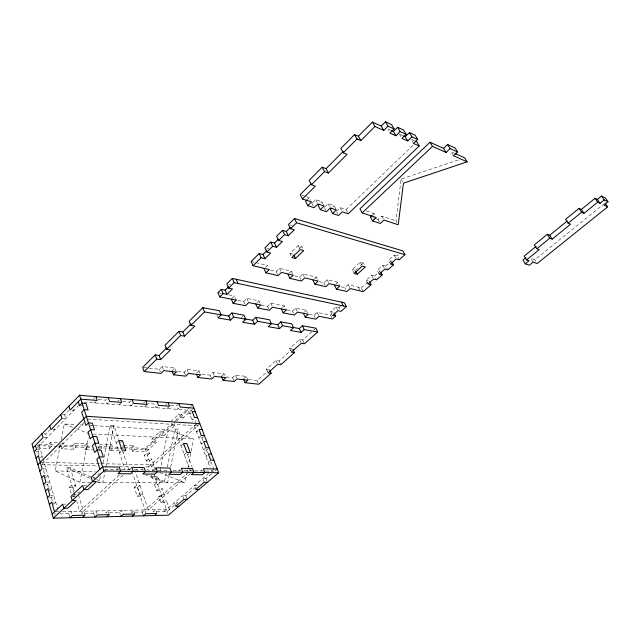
<?xml version="1.0" encoding="UTF-8"?>
<svg xmlns="http://www.w3.org/2000/svg" width="640" height="640" viewBox="0 0 640 640"><rect width="100%" height="100%" fill="white"/><g stroke="black" fill="none" stroke-linecap="round" stroke-linejoin="round"><path stroke-width="0.48" stroke-dasharray="3.2 2.4" d="M396.888 222.392L396.008 220.808L401.096 179.08L459.064 159.736M90.76 482.304L79.848 482.248L55.24 470.968L60.528 443.576M61.28 439.664L64.304 424.016L76.168 424.688M79.848 482.248L88.472 437.736M100.328 476.552L99.2 482.352L97.384 481.536M102.96 463.008L110.28 425.28L113.968 425.496L118.656 439.44M113.968 425.496L102.928 482.376L96.56 479.536M160.176 470.616L168.136 429.896L93.968 425.696M166.248 472.944L164.336 482.704L145.888 475.024M167.392 467.088L174.84 429.016L178.104 429.208L182.904 442.152M169.152 474.936L167.632 482.72L149.176 475.064M170.68 467.152L178.104 429.208M97.704 482.344L184.992 482.816L186.712 474.048M186.904 473.072L193.592 438.984L168.136 429.896M43.872 433.888L45.784 433.976L49.68 430M62.688 414.64L64.608 414.76L68.648 410.632M37.496 447.376L78.72 405.48M36.144 451.816L38.056 451.872L40.352 449.552L37.48 449.456M57.272 442.592L50.656 442.328L48.376 444.632L49.488 448.392L36.92 447.96M93.496 399.136L94.736 397.88M49.488 448.392L51.784 446.096L50.656 442.328M96.008 401.712L94.752 402.968L94.248 401.432M40.488 457.696L42.216 455.96L38.384 455.848M98.232 399.52L105.808 400.128L107.672 398.272M306.84 200.12L309.36 197.608L310.68 200.208M42.36 464.144L84.144 422.56M61.792 448.816L64.08 446.544L62.944 442.816L60.656 445.096L61.792 448.816L73.824 449.24L76.12 446.984L74.976 443.296L86.752 443.768L87.912 447.424L85.616 449.648L84.456 446L86.752 443.768M108.328 402.68L107.08 403.92L105.808 400.128M312.552 202.792L315.688 199.68L321.928 201.72L324.128 205.992M74.976 443.296L72.688 445.552L73.824 449.24M117.848 401.104L119.088 399.872M320.68 202.952L321.928 201.72M121.632 402.4L119.128 404.848L118.488 402.976M45.552 477.752L47.896 475.456L44.04 475.408M324.952 206.784L328.08 203.728L334.152 205.712L336.352 209.936M143.632 367.512L159.416 369.32L162.28 366.52L174.824 367.992L176.368 372.04M231.944 298.512L234.528 295.984L236.336 300.152M265.36 267.368L267.384 265.4L268.528 267.888M122.752 401.496L129.624 402.048L132.112 399.632M332.904 206.928L334.152 205.712M45.528 484.328L47.456 484.336L49.816 482.048L46.92 482.032M132.792 403.944L130.92 405.76L129.624 402.048M291.112 255.92L289.928 253.44L298.184 245.456L301.768 246.424L303.776 250.544M336.392 211.272L340.136 207.664L346.032 209.592L348.232 213.776M171.96 370.752L174.824 367.992M237.968 300.448L243.696 301.568L246.92 298.456L259 300.864L260.088 303.312M299.016 249.072L301.768 246.424M270.552 270.224L276.152 271.536L279.512 268.304L291.328 271.128L293.256 275.192M49.376 490.968L51.752 488.68L47.88 488.68M99.432 450.128L98.272 446.52L100.56 444.32L111.808 444.768L112.992 448.344L110.688 450.512L109.52 446.952L111.808 444.768M143.424 403.16L144.664 401.968M346.032 209.592L413.832 144.544M100.584 449.024L101.728 447.928L100.56 444.32M144.728 406.824L147.224 404.44M49.376 497.656L51.312 497.64L53.696 495.368L50.792 495.384M177.616 371.4L184.208 372.152L187.064 369.432L199.016 370.84L199.952 373.208M241.48 317.56L243.368 315.768M257.064 302.704L259 300.864M289.32 273.04L291.328 271.128M69.4 487.36L71.768 485.112L75.472 485.12L73.104 487.36L69.4 487.36L71.368 493.896M118.784 440.552L116.2 443L118.048 443.08M53.264 504.368L55.664 502.104L51.776 502.144M157.216 406.52L155.968 407.696L154.656 404.072L148.104 403.544M120.552 442.544L121.84 441.328M196.88 372.856L199.016 370.84M261.216 304.992L267.568 306.232L270.768 303.216L284.512 305.952L286.344 309.928M294.712 275.896L299.512 277.024L302.84 273.888L316.28 277.104L318.216 281.064M165.648 404.952L166.888 403.792M372.832 214.64L374.056 213.488L374.928 215.104M73.4 495.576L74.592 494.456L76.448 494.448M120.68 451.304L119.376 452.52L123.088 452.648L124.392 451.432M166.976 408.544L169.464 406.216M77.784 493.656L79.976 491.608M98.04 474.728L99.496 473.368M132.528 451.272L134.824 449.144L133.624 445.648L131.336 447.776L132.528 451.272L146.264 451.752L156.272 442.592L155.04 439.12L151.904 438.976L153.136 442.448L156.272 442.592M170.544 405.352L176.416 405.824L178.888 403.52M201.76 374.168L210.144 375.128L212.992 372.48L224.344 373.808L225.92 377.672M282.6 307.736L284.512 305.952M376.408 218.904L378.128 219.472L381.792 216.072L396.008 220.808M314.296 278.952L316.28 277.104M178.984 408.224L177.744 409.376L176.416 405.824M60.008 513.88L68.848 513.68L71.264 511.448L72.472 515.504M116.672 469.52L118 468.296M151.904 438.976L159.712 431.784L162.84 431.952L164.096 435.432L175.136 425.328L174.488 423.584M170.72 421.64L178.784 414.208L181.904 414.432L183.216 417.936L192.472 409.464M221.504 376.424L224.344 373.808M286.904 310.016L292.48 311.104L295.664 308.176L306.536 310.344L307.64 312.68M319.328 281.68L323.88 282.752L327.176 279.712L337.808 282.256L339.744 286.128M124.464 447.512L145.056 448.296L172.376 423.192M175.312 420.496L189.712 407.264M190.424 406.608L192.552 404.648M145.416 449.536L175.68 421.768M176.416 421.088L188.296 410.192L192.568 421.44M119.24 475.032L79.68 511.272L76.856 501.936M155.656 469.912L151.84 459.016L149.528 461.112L146.384 461.032L144.36 455.208L146.664 453.104L149.8 453.208L148.552 449.648L125.984 448.824M190.92 412.68L189.672 413.816L192.8 414.048M122.968 475.08L83.416 511.2L77.744 492.576M129.2 469.736L131.84 467.32M149.8 453.208L147.504 455.304L144.36 455.208M226.128 376.952L232.6 377.696L235.432 375.112L246.28 376.392L247.864 380.168M304.64 312.08L306.536 310.344M335.832 284.048L337.808 282.256M354.176 273.416L352.184 269.528L360.248 262.192L363.352 263.032L364.16 264.576M356.04 269.672L357.504 268.344M360.424 265.688L363.352 263.032M146.384 461.032L148.696 458.928L151.84 459.016M193.176 418.6L191.92 419.736L195.048 419.952L196.024 422.496M85.008 515.2L83.784 511.192L81.36 513.4L93.608 513.128L96.032 510.936L97.264 514.904M141.44 469.944L142.76 468.752M244.16 378.296L246.28 376.392M309.168 314.368L314 315.312L317.16 312.464L330.592 315.144L331.696 317.424M341.128 286.8L344.904 287.688L348.184 284.736L361.296 287.88L363.232 291.656M148.416 466.888L196.704 423.432M199.84 423.64L151.56 466.952L145.424 466.832M267.336 371.408L266.368 369.16L276 360.56L279.112 360.992L292.008 349.512M290.64 350.656L289.616 348.392L299.608 339.464L302.704 339.976L312.984 330.824M331.88 313.92L330.768 311.632L336.072 306.896L339.128 307.544L340.248 309.824M153.4 470.152L156.04 467.8M197.736 430.568L196.472 431.696L198.04 431.784M368.024 284.04L366.056 280.24L371.592 275.296L374.568 276.064L376.552 279.856M379.176 274.128L377.168 270.32L382.792 265.296L385.744 266.104L387.368 269.144M390.512 264.048L388.464 260.232L394.176 255.128L397.12 255.984L399.184 259.792M134.296 487.408L136.672 485.288L139.96 485.296L137.592 487.408L134.296 487.408L137.256 496.208L140.552 496.184L142.936 494.08L139.64 494.096L137.256 496.208M183.568 443.416L181 445.712L184.272 445.848M248.36 379.496L257.2 380.512L268.048 370.848M313.72 330.168L315.92 328.208M330.592 315.144L331.888 313.992M339.128 307.544L340.464 306.352M361.296 287.88L369.04 280.984L366.056 280.24M374.568 276.064L380.136 271.104L377.168 270.32M385.744 266.104L391.408 261.064L388.464 260.232M397.12 255.984L398.552 254.696M151.344 475.336L152.52 478.728L154.872 476.64L158.024 476.68L160.112 482.64L157.752 484.712L154.592 484.696L156.68 490.712L159.84 490.704L162.216 488.64L164.328 494.68L161.944 496.736L158.784 496.76L160.896 502.856L164.064 502.808L166.464 500.76L169.496 509.424L62.424 511.632M201.312 435.488L198.768 437.736L201.904 437.896L203.176 436.776M158.024 476.68L155.68 478.752L152.52 478.728M186.248 452.96L184.304 454.672L187.584 454.784L188.88 453.64M109.256 514.616L108.008 510.696L105.584 512.856L119.624 512.536L122.04 510.408L123.304 514.28M154.592 484.696L156.952 482.624L160.112 482.64M202.36 442.696L201.08 443.816L203.432 443.928M178.784 470.592L180.096 469.448M156.68 490.712L159.056 488.64L162.216 488.64M205.976 447.696L203.408 449.944L206.552 450.064L207.84 448.944M158.784 496.76L161.168 494.696L164.328 494.68M207.04 454.984L205.752 456.104L208.112 456.176M134.736 514L133.464 510.168L131.048 512.28L142.232 512.032L144.648 509.936L145.928 513.728M189.92 470.784L191.232 469.648M188.744 472.096L144.976 509.936L132.672 473.44M190.52 473.448L148.288 509.864L134.408 468.936L138.104 470.472M160.896 502.856L163.288 500.8L166.464 500.76M210.712 460.072L208.112 462.304L211.256 462.392L213.96 469.448M200.816 470.976L202.128 469.848M163.912 511.544L208.592 473.608M213.44 469.496L211.472 471.16L210.464 468.504M184.024 499.344L182.68 495.608L185.848 495.584L197.472 485.744L194.312 485.736L195.688 489.488M204.24 482.264L202.832 478.496L205.992 478.528L211.992 473.448M214.992 470.904L217.248 469M533.128 262.176L530.76 258.384L534.784 259.768L603.44 204.328M54.112 514.016L56.072 513.968M55.544 511.776L58.488 511.712L57.952 509.968M63.672 504.152L65.624 504.12M72.912 496.4L74.864 496.384M72.208 496.696L74.064 496.68M83.624 485.456L86.552 485.464M93.184 477.424L95.136 477.448M55.24 470.968L95.072 471.576M43.104 468.864L45.992 468.912L43.656 471.216L44.472 474.016M74.312 493.528L66.504 467.704L70.184 467.776L92.008 477.504M104.864 469.312L120.528 469.584M121.496 469.6L131.08 469.768M134.848 469.832L145.424 470.016M146.424 470.032L157.136 470.216M158.064 470.232L167.4 470.4M173.088 470.496L180.64 470.624M184.352 470.688L193.88 470.856M194.872 470.872L204.688 471.04M205.664 471.056L213.84 471.2M41.92 464.728L97.736 465.864M119.512 466.304L130.632 466.528M40.256 462.328L100.064 463.664M100.912 463.68L153.888 464.872M85.616 449.648L92.52 449.888M110.688 450.512L120.8 450.864M37.296 445.56L57.456 446.304M58.408 446.336L91.856 447.568M97.784 447.784L124.016 448.744L122.824 445.216M38.744 444.264L54.992 444.88M58.768 445.024L91.36 446.264M98.272 446.52L119.616 447.328M120.536 447.368L123.48 447.48M123.808 445.256L133.624 445.648M44.048 437.672L46.92 437.8L45.784 433.976M93.2 434.056L193.592 438.984M52.824 429.752L54.744 429.848L54.28 428.312M164.096 435.432L160.96 435.272L159.712 431.784M80.128 424.912L84.08 425.136M90.016 425.472L92.984 425.64M87.656 419.064L197.32 425.896M61.968 418.376L65.8 418.608L64.608 414.76M175.136 425.328L172.008 425.136L171.36 423.392M71.992 410.232L73.912 410.368L73.424 408.824M183.216 417.936L180.096 417.72L178.784 414.208M80.552 405.768L83.432 405.976M84.088 402.144L191.416 410.432M266.368 369.16L269.488 369.56M289.616 348.392L291.944 348.752M217.936 292.672L221.816 293.448M228.664 294.816L234.528 295.984M330.768 311.632L333.064 312.104M228.696 284.32L230.632 284.728M251.128 261.512L254.952 262.424M255.912 262.656L267.384 265.4M266.824 248.32L268.72 248.808M289.928 253.44L293.52 254.368M352.184 269.528L355.304 270.336M290.36 225.04L292.24 225.584M372.96 217.776L375.544 218.624M302.072 195.224L305.72 196.416M306.632 196.72L309.36 197.608M366.536 210.984L374.056 213.488M64.304 424.016L72.608 427.296M76.304 428.76L89.224 433.864M159.8 472.552L184.992 482.816M390.816 130.296L387.368 128.768L388.624 130.928M400.208 134.456L402.72 135.568M414.28 140.688L411.016 139.248L413.536 143.48M92.92 477.912L95.648 479.128M66.504 467.704L90.12 478.288M454.656 153.352L451.016 151.712L453.504 155.752M534.784 259.768L535.728 261.28M399.368 134.088L400.88 136.656M401.096 179.08L402.504 181.536M381.792 216.072L383.544 219.28M378.128 219.472L379.44 221.872M394.176 255.128L396.248 258.952M382.792 265.296L384.816 269.112M340.136 207.664L341.896 211.024M371.592 275.296L373.576 279.104M336.832 212.112L337.704 213.792M360.248 262.192L362.264 266.08M328.08 203.728L330.288 207.976M324.328 207.4L326.08 210.792M315.688 199.68L317.448 203.12M358.304 287.16L360.24 290.952M311.92 203.408L313.232 205.992M348.184 284.736L350.12 288.568M344.904 287.688L345.68 289.224M327.176 279.712L329.112 283.632M336.072 306.896L337.576 309.952M323.88 282.752L325.032 285.096M298.184 245.456L299.792 248.768M302.84 273.888L304.776 277.904M317.16 312.464L318.632 315.544M299.512 277.024L300.664 279.432M314 315.312L315.096 317.624M279.512 268.304L281.432 272.408M295.664 308.176L297.128 311.32M276.152 271.536L278.064 275.64M292.48 311.104L293.576 313.464M302.704 339.976L304.448 343.752M299.608 339.464L301.352 343.248M270.768 303.216L272.6 307.24M267.568 306.232L268.656 308.648M279.112 360.992L280.776 364.736M276 360.56L277.656 364.312M246.92 298.456L248.376 301.752M243.696 301.568L244.776 304.04M257.2 380.512L258.144 382.744M216.984 315.456L217.672 317.12M235.432 375.112L237.016 378.936M232.6 377.696L234.176 381.512M212.992 372.48L214.56 376.376M210.144 375.128L211.704 379.024M187.064 369.432L188.616 373.432M184.208 372.152L185.752 376.152M196.352 423.344L198.304 428.456M201.904 437.896L202.896 440.496M206.552 450.064L207.56 452.696M194.192 425.696L210.128 467.616M205.992 478.528L206.84 480.784M162.28 366.52L163.512 369.792M159.416 369.32L160.328 371.768M187.584 454.784L192.216 467.28M174.84 429.016L188.928 467.208M189.256 468.104L190.248 470.792M185.848 495.584L187.2 499.304M175.76 506.32L174.448 502.6L177.616 502.552L167.088 511.472L153.184 511.784L155.6 509.712L156.888 513.464M145.056 448.296L152.8 470.704M153.904 473.68L167.728 513.32M137.592 487.408L140.552 496.184M122.512 450.92L128.832 469.728M142.232 512.032L143.496 515.816M110.28 425.28L125.096 469.664M119.624 512.536L120.872 516.408M93.608 513.128L94.832 517.088M70.184 467.776L76.608 488.848M73.104 487.36L74.512 492.016M74.592 494.456L75.16 496.328M68.848 513.68L70.048 517.736M39.208 445.632L42.76 457.8M43.024 458.728L57.696 509.088M38.056 451.872L39.648 457.36M47.456 484.336L49.104 490.016M51.312 497.64L53.016 503.528"/><path stroke-width="0.96" d="M79.552 395.264L32 444.008L53.328 518.176L168.376 515.168L218.696 472.768L192.552 404.648L79.552 395.264L103.944 470.96L53.328 518.176M33.096 447.824L43.088 437.632L41.96 433.8M34.224 451.752L36.52 449.424L35.384 445.488M331.656 208.136L330.408 209.352L332.592 213.568L338.584 215.472L342.336 211.872L348.232 213.776L419.232 145.984L413.536 143.48L417.728 139.464L411.96 136.88L407.752 140.944L401.888 138.368L406.104 134.272L400.16 131.616L395.936 135.752L389.888 133.096L394.136 128.92L388.008 126.184L383.752 130.4L374.912 126.52L360.848 140.576L358.392 136.192L354.552 134.584L340.824 148.44L343.224 152.84L347.08 154.352L328.424 173.008L326.112 168.632L322.224 167.208L309.152 180.408L311.4 184.792L315.304 186.128L302.44 198.992L300.248 194.632L311.032 183.792M36.072 458.176L38.384 455.848L42.144 468.848L39.808 471.16M326.112 168.632L343.304 151.352M358.392 136.192L372.384 122.128L381.224 126.048L383.752 130.4M311.4 184.792L324.536 171.6L328.424 173.008M343.224 152.84L357.016 138.984L360.848 140.576M37.936 464.64L86.336 416.296L199.84 423.64M306.84 200.12L305.584 201.376L307.76 205.696L314.104 207.704L317.888 203.976L324.128 205.992L320.352 209.688L318.168 205.416L319.424 204.184M381.224 126.048L385.464 121.824L391.584 124.584L394.136 128.92M166.816 347.816L159.096 355.456L155.176 354.96L142.64 367.4L144.152 371.544L160.936 373.4L163.816 370.608L176.368 372.04L173.496 374.792L172.272 371.56M191.048 323.864L182.856 331.968L178.952 331.368L165.016 345.192L166.608 349.368L170.52 349.896L160.656 359.608L156.736 359.12L144.152 371.544M220.112 314.48L228.728 316.008L231.872 312.968L243.992 315.168L245.76 319.232L233.632 317.08L230.472 320.112L218.024 317.952L221.192 314.872L219.44 310.712L202.8 307.696L189.2 321.192L190.88 325.392L194.784 326.024L184.504 336.144L180.592 335.56L166.608 349.368M303.368 313.232L305.192 317.12L315.832 319.16L319 316.312L332.432 318.936L335.68 316.056L332.624 315.448L337.944 310.712L341 311.344L346.36 306.592L344.464 302.784L232.288 278.424L226.76 283.912L228.592 288.16L232.472 288.952L226.976 294.368L225.16 290.144L221.28 289.352L217.936 292.672L219.728 296.912L236.336 300.152L233.088 303.312L231.296 299.144M334.52 285.248L336.44 289.12L346.832 291.52L350.12 288.568L363.232 291.656L371.008 284.768L368.024 284.04L373.576 279.104L376.552 279.856L382.136 274.904L379.176 274.128L384.816 269.112L387.776 269.904L393.456 264.864L390.512 264.048L396.248 258.952L399.184 259.792L404.96 254.664L402.872 250.856L294.504 218.52L288.48 224.496L290.544 228.736L294.304 229.816L288.32 235.696L286.28 231.472L282.512 230.408L276.592 236.272L278.608 240.504L282.384 241.52L276.504 247.296L274.52 243.08L270.736 242.08L264.928 247.832L266.896 252.056L270.688 253.016L264.912 258.688L262.968 254.48L259.176 253.536L251.128 261.512L253.032 265.728L269.296 269.552L265.92 272.832L264.016 268.688M307.76 205.696L311.56 201.936L302.44 198.992M225.16 290.144L228.584 286.76M190.88 325.392L204.536 311.912L221.192 314.872M219.728 296.912L223.088 293.592L226.976 294.368M228.592 288.16L234.144 282.672L346.36 306.592M262.968 254.48L266.8 250.696M274.52 243.08L278.416 239.232M286.28 231.472L290.248 227.544M253.032 265.728L261.12 257.752L264.912 258.688M266.896 252.056L272.728 246.312L276.504 247.296M278.608 240.504L284.544 234.648L288.32 235.696M290.544 228.736L296.592 222.768L404.96 254.664M391.68 130.68L393.408 131.448L397.624 127.304L403.56 129.984L406.104 134.272M41.696 477.72L44.04 475.408L45.952 482.024L43.592 484.32M403.56 135.944L405.24 136.688L409.416 132.624L415.192 135.224L417.728 139.464M45.504 490.976L47.88 488.68L49.816 495.392L47.432 497.672M332.592 213.568L336.352 209.936L330.288 207.976L326.512 211.648L320.352 209.688M295.496 258.488L303.776 250.544L300.192 249.592L291.904 257.568L295.496 258.488L293.92 255.192M372.56 220.968L380.312 223.48L383.984 220.08L398.2 224.76L403.44 183.168L467.152 161.848L453.504 155.752L457.584 151.984L450.16 148.616L446.064 152.44L443.568 148.36L430 142.256L359.96 208.792L362.16 212.896L376.248 217.536L372.56 220.968L370.384 216.936L372.216 215.216M49.376 504.424L51.776 502.144L54.56 511.792M245.76 319.232L242.608 322.216L254.44 324.272L257.584 321.328L271.392 323.776L269.616 319.816L255.816 317.312L252.68 320.264L244.496 318.808M255.784 303.928L257.592 308.008L260.816 304.944L248.736 302.576L245.496 305.688L233.088 303.312M287.984 274.32L289.896 278.368L293.256 275.192L281.432 272.408L278.064 275.64L265.92 272.832M362.16 212.896L432.496 146.384L446.064 152.44M196.472 374.312L197.72 377.472L200.576 374.792L188.616 373.432L185.752 376.152L173.496 374.792M52.144 514.056L62.696 504.16L63.912 508.296L67.816 508.232L76.112 500.52L72.208 500.568L70.96 496.416L82.648 485.456L83.936 489.624L87.84 489.624L96.456 481.616L92.544 481.592L91.232 477.408L102.592 466.752L119.32 467.08L120.688 471.224L118.04 473.656L130.576 473.824L133.224 471.416L131.84 467.32L144.08 467.56L145.472 471.616L142.824 473.992L154.792 474.152L157.44 471.8L156.04 467.8L170.032 468.072L171.448 472.024L168.808 474.344L180.2 474.496L182.84 472.2L181.416 468.296L192.544 468.512L193.976 472.376L191.344 474.648L202.248 474.792L204.872 472.552L203.44 468.728L217.248 469M443.568 148.36L447.648 144.544L455.072 147.936L457.584 151.984M271.392 323.776L268.256 326.672L279.472 328.624L282.592 325.76L293.528 327.704L291.744 323.824L280.808 321.84L277.704 324.704L270.232 323.376M281.32 308.928L283.144 312.896L286.344 309.928L272.6 307.24L269.376 310.264L257.592 308.008M312.968 280.184L314.888 284.144L318.216 281.064L304.776 277.904L301.424 281.032L289.896 278.368M70.048 517.736L72.472 515.504L85.008 515.2L82.576 517.408M221.504 376.424L223.072 380.28L225.92 377.672L214.56 376.376L211.704 379.024L197.72 377.472M293.528 327.704L290.416 330.52L301.104 332.376L304.2 329.6L317.712 331.992L315.92 328.208L302.416 325.76L299.328 328.544L292.528 327.336M305.192 317.12L308.376 314.24L297.496 312.112L294.304 315.04L283.144 312.896M336.44 289.12L339.744 286.128L329.112 283.632L325.8 286.664L314.888 284.144M357.296 274.208L365.376 266.904L362.264 266.08L354.176 273.416L357.296 274.208L355.704 271.104M94.832 517.088L97.264 514.904L109.256 514.616L106.824 516.776M243.448 378.936L245.032 382.712L247.864 380.168L237.016 378.936L234.176 381.512L223.072 380.28M269.816 370.304L271.12 373.296L258.784 384.232L245.032 382.712M293.064 349.624L294.432 352.632L280.776 364.736L277.656 364.312L267.992 372.912L271.12 373.296M317.712 331.992L304.448 343.752L301.352 343.248L291.32 352.168L294.432 352.632M120.872 516.408L123.304 514.28L134.736 514L132.304 516.112M143.496 515.816L145.928 513.728L156.888 513.464L154.464 515.528M525.944 257.6L522.944 260.04L525.296 263.848L529.376 265.208L533.128 262.176L537.144 263.544L607.624 206.888L603.864 205.104L608 201.768L604.216 199.936L600.064 203.296L597.704 202.168L583.992 213.296L581.392 209.44L579.032 208.376L565.584 219.368L568.136 223.232L570.52 224.232L552.2 239.112L549.72 235.272L547.288 234.328L534.376 244.88L536.808 248.728L539.264 249.616L526.544 259.936L524.168 256.112L536.088 246.392M549.72 235.272L567.216 221.008M581.392 209.44L595.04 198.304L597.408 199.44L600.064 203.296M536.808 248.728L549.768 238.176L552.2 239.112M568.136 223.232L581.64 212.24L583.992 213.296M597.408 199.44L601.544 196.08L605.336 197.936L608 201.768M525.296 263.848L529.064 260.8L526.544 259.936M178.936 506.264L175.76 506.32L184.024 499.344L187.2 499.304M198.856 489.48L195.688 489.488L204.24 482.264L207.4 482.288M103.944 470.96L218.696 472.768M213.856 460.168L210.712 460.072L208.336 453.864L211.48 453.976M209.12 447.824L205.976 447.696L203.64 441.568L206.776 441.72M204.448 435.648L201.312 435.488L199 429.44L202.136 429.624M197.552 417.688L194.424 417.472L192.16 411.544L195.288 411.784M193.896 408.16L180.232 407.072L178.888 403.52M415.088 141.056L416.72 141.776L419.232 145.984M455.568 153.76L464.672 157.864L467.152 161.848M601.544 196.08L604.216 199.936M604.984 203.08L607.624 206.888M595.04 198.304L597.704 202.168M579.032 208.376L581.64 212.24M547.288 234.328L549.768 238.176M447.648 144.544L450.16 148.616M430 142.256L432.496 146.384M409.416 132.624L411.96 136.88M405.24 136.688L407.752 140.944M397.624 127.304L400.16 131.616M393.408 131.448L395.936 135.752M385.464 121.824L388.008 126.184M372.384 122.128L374.912 126.52M354.552 134.584L357.016 138.984M391.816 261.824L393.456 264.864M380.936 272.624L382.136 274.904M322.224 167.208L324.536 171.6M369.432 281.744L371.008 284.768M341.424 302.12L343.312 305.944M294.504 218.52L296.592 222.768M334.2 313.016L335.68 316.056M282.512 230.408L284.544 234.648M270.736 242.08L272.728 246.312M302.416 325.76L304.2 329.6M299.328 328.544L301.104 332.376M259.176 253.536L261.12 257.752M280.808 321.84L282.592 325.76M277.704 324.704L279.472 328.624M255.816 317.312L257.584 321.328M236.16 279.264L238.016 283.496M252.68 320.264L254.44 324.272M232.288 278.424L234.144 282.672M231.872 312.968L233.632 317.08M221.28 289.352L223.088 293.592M228.728 316.008L230.472 320.112M202.8 307.696L204.536 311.912M182.856 331.968L184.504 336.144M178.952 331.368L180.592 335.56M159.096 355.456L160.656 359.608M155.176 354.96L156.736 359.12M168.128 402.624L169.464 406.216L158.464 405.336L157.136 401.712M145.912 400.776L147.224 404.44L133.416 403.344L132.112 399.632M120.336 398.648L121.632 402.4L109.576 401.44L108.296 397.648M95.984 396.624L97.256 400.456L80.808 399.152L70.072 410.096L68.856 406.224M78.312 401.696L79.592 405.696L82.096 403.152L85.944 403.448L88.056 409.968L84.208 409.696L81.688 412.24L85.928 425.464L88.472 422.936L92.336 423.16L94.496 429.832L90.632 429.632L88.064 432.144L90.224 438.88L92.8 436.368L96.68 436.552L98.872 443.32L94.992 443.16L92.4 445.664L94.592 452.504L97.2 450.008L101.088 450.144L103.312 457.016L99.416 456.904L96.8 459.392L99.952 469.232M60.776 414.512L61.968 418.376L50.912 429.648L49.752 425.808M125.696 450.216L121.984 450.088L118.784 440.552L122.488 440.712L125.696 450.216M190.176 452.504L186.896 452.384L183.568 443.416L186.84 443.56L190.176 452.504"/></g></svg>
